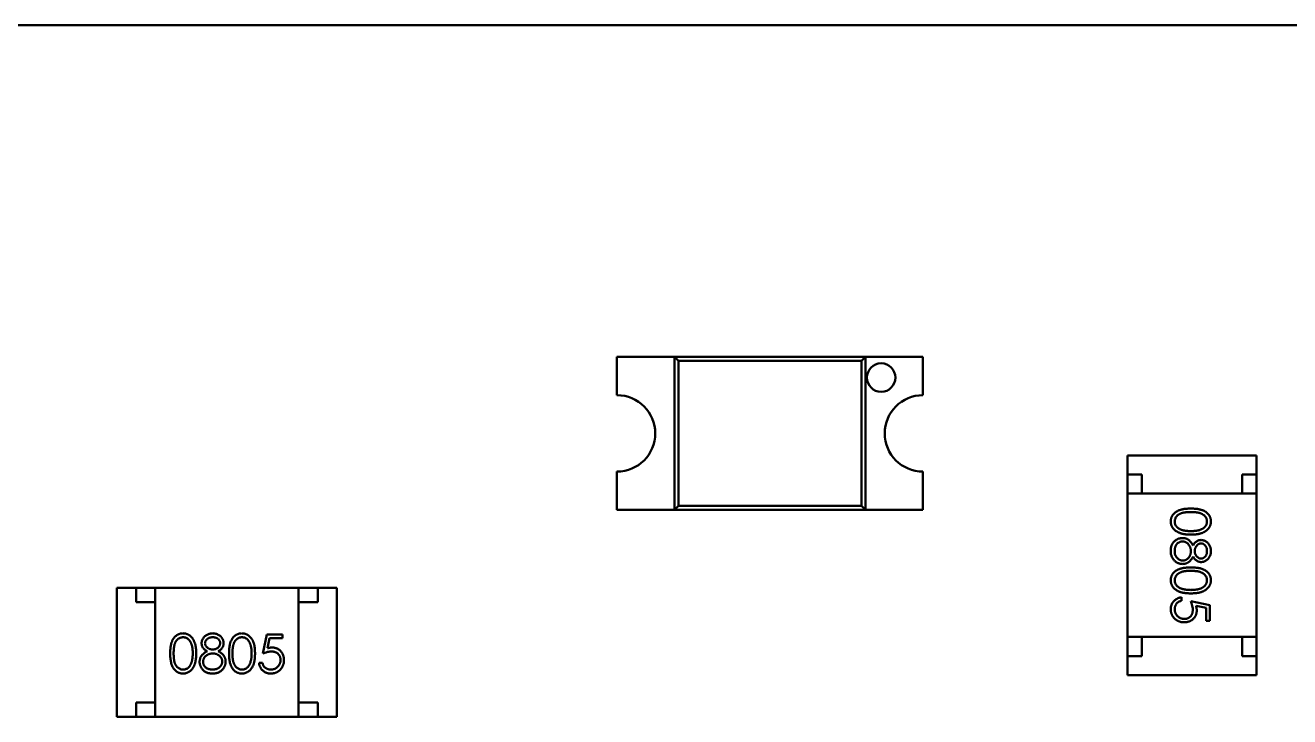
# Model space of a CAD drawing. Header units: millimetres. Extents: x -351 to 1050, y -103 to 376.
# Drawn here: x 64.58 to 77.8, y 238.64 to 245.88 of the extents above; entities that cross this region are included whole.
import ezdxf

# ---------------------------------------------------------------- set-up
doc = ezdxf.new("R2010")
doc.units = ezdxf.units.MM
doc.layers.add('Видимый контур (ГОСТ)', color=7, linetype='Continuous', lineweight=50)

msp = doc.modelspace()

# ---------------------------------------------------------------- linework, layer by layer
at = {"layer": 'Видимый контур (ГОСТ)'}
for p, q in [((58.294, 245.875), (161.454, 245.875)), ((70.764, 242.005), (70.764, 242.405)), ((70.764, 242.405), (71.364, 242.405)), ((71.364, 242.405), (73.364, 242.405)), ((71.364, 240.805), (71.364, 242.405)), ((71.364, 242.405), (71.406, 242.363)), ((71.406, 242.363), (73.322, 242.363)), ((71.406, 240.847), (71.406, 242.363)), ((73.322, 242.363), (73.364, 242.405)), ((73.322, 240.847), (73.322, 242.363)), ((73.964, 242.405), (73.364, 242.405)), ((73.364, 242.405), (73.364, 240.805)), ((73.964, 242.005), (73.964, 242.405)), ((76.104, 241.375), (77.454, 241.375)), ((76.104, 241.375), (76.104, 241.175)), ((77.454, 241.375), (77.454, 241.175)), ((70.764, 241.205), (70.764, 240.805)), ((73.964, 240.805), (73.964, 241.205)), ((76.104, 241.175), (76.104, 240.975)), ((76.254, 241.175), (76.104, 241.175)), ((76.254, 240.975), (76.254, 241.175)), ((77.304, 241.175), (77.304, 240.975)), ((77.454, 241.175), (77.304, 241.175)), ((77.454, 240.975), (77.454, 241.175)), ((77.454, 240.975), (76.104, 240.975)), ((76.104, 239.475), (76.104, 240.975)), ((76.254, 240.975), (77.304, 240.975)), ((77.454, 239.475), (77.454, 240.975)), ((71.406, 240.847), (71.364, 240.805)), ((73.322, 240.847), (71.406, 240.847)), ((73.364, 240.805), (73.322, 240.847)), ((70.764, 240.805), (71.364, 240.805)), ((73.364, 240.805), (71.364, 240.805)), ((73.364, 240.805), (73.964, 240.805)), ((65.534, 238.64), (65.534, 239.99)), ((65.534, 239.99), (65.734, 239.99)), ((65.934, 239.99), (65.734, 239.99)), ((65.734, 239.99), (65.734, 239.84)), ((67.434, 239.99), (65.934, 239.99)), ((65.934, 239.99), (65.934, 238.64)), ((67.634, 239.99), (67.434, 239.99)), ((67.434, 239.99), (67.434, 238.64)), ((67.834, 239.99), (67.634, 239.99)), ((67.634, 239.84), (67.634, 239.99)), ((67.834, 238.64), (67.834, 239.99)), ((65.734, 239.84), (65.934, 239.84)), ((65.934, 238.79), (65.934, 239.84)), ((67.434, 239.84), (67.634, 239.84)), ((67.434, 238.79), (67.434, 239.84)), ((76.669, 239.89), (76.669, 239.854)), ((76.766, 239.849), (76.966, 239.808)), ((76.925, 239.779), (76.82, 239.801)), ((76.925, 239.643), (76.925, 239.779)), ((76.966, 239.808), (76.966, 239.643)), ((76.966, 239.643), (76.925, 239.643)), ((67.061, 239.302), (67.102, 239.502)), ((67.102, 239.502), (67.266, 239.502)), ((67.266, 239.502), (67.266, 239.461)), ((67.13, 239.461), (67.108, 239.356)), ((67.266, 239.461), (67.13, 239.461)), ((76.104, 239.475), (76.104, 239.275)), ((77.454, 239.475), (76.104, 239.475)), ((76.254, 239.475), (77.304, 239.475)), ((76.254, 239.275), (76.254, 239.475)), ((77.304, 239.475), (77.304, 239.275)), ((77.454, 239.275), (77.454, 239.475)), ((76.104, 239.275), (76.254, 239.275)), ((76.104, 239.075), (76.104, 239.275)), ((77.304, 239.275), (77.454, 239.275)), ((77.454, 239.075), (77.454, 239.275)), ((67.02, 239.205), (67.055, 239.205)), ((76.104, 239.075), (77.454, 239.075)), ((65.734, 238.79), (65.734, 238.64)), ((65.934, 238.79), (65.734, 238.79)), ((67.634, 238.79), (67.434, 238.79)), ((67.634, 238.64), (67.634, 238.79)), ((65.534, 238.64), (65.734, 238.64)), ((65.734, 238.64), (65.934, 238.64)), ((67.434, 238.64), (65.934, 238.64)), ((67.434, 238.64), (67.634, 238.64)), ((67.834, 238.64), (67.634, 238.64))]:
    msp.add_line(p, q, dxfattribs=at)
msp.add_circle((73.527, 242.189), 0.149, dxfattribs=at)
for centre, start, end in [((70.764, 241.605), 270, 90), ((73.964, 241.605), 90, 270)]:
    msp.add_arc(centre, 0.4, start, end, dxfattribs=at)
for points, knots in [([(76.556, 240.684), (76.556, 240.687), (76.556, 240.693), (76.557, 240.703), (76.559, 240.712), (76.561, 240.72), (76.564, 240.729), (76.568, 240.737), (76.573, 240.745), (76.578, 240.753), (76.584, 240.76), (76.59, 240.767), (76.597, 240.774), (76.605, 240.78), (76.614, 240.786), (76.623, 240.791), (76.633, 240.796), (76.644, 240.801), (76.655, 240.805), (76.668, 240.808), (76.682, 240.811), (76.696, 240.814), (76.712, 240.816), (76.729, 240.817), (76.747, 240.818), (76.76, 240.818), (76.766, 240.818)], [0, 0, 0, 0, 0.033787, 0.066622, 0.099285, 0.131361, 0.163585, 0.196104, 0.228902, 0.262158, 0.295991, 0.330218, 0.36506, 0.400951, 0.43762, 0.475708, 0.515381, 0.556414, 0.599765, 0.646424, 0.696431, 0.749782, 0.806573, 0.867436, 0.931887, 1, 1, 1, 1]), ([(76.766, 240.782), (76.761, 240.782), (76.75, 240.782), (76.735, 240.781), (76.721, 240.78), (76.708, 240.779), (76.696, 240.777), (76.685, 240.775), (76.675, 240.773), (76.666, 240.77), (76.658, 240.766), (76.65, 240.763), (76.643, 240.759), (76.636, 240.755), (76.63, 240.75), (76.624, 240.745), (76.619, 240.739), (76.613, 240.732), (76.607, 240.722), (76.601, 240.709), (76.598, 240.696), (76.597, 240.687), (76.597, 240.683)], [0, 0, 0, 0, 0.072951, 0.141584, 0.205926, 0.265301, 0.320597, 0.371817, 0.41879, 0.461699, 0.502134, 0.540804, 0.578181, 0.614297, 0.649678, 0.684299, 0.718359, 0.752081, 0.817652, 0.879722, 0.939966, 1, 1, 1, 1]), ([(76.766, 240.818), (76.772, 240.818), (76.785, 240.818), (76.803, 240.817), (76.82, 240.816), (76.836, 240.814), (76.851, 240.811), (76.864, 240.808), (76.877, 240.805), (76.888, 240.801), (76.899, 240.797), (76.909, 240.792), (76.918, 240.786), (76.927, 240.781), (76.934, 240.774), (76.942, 240.768), (76.948, 240.761), (76.954, 240.753), (76.959, 240.745), (76.964, 240.737), (76.968, 240.729), (76.971, 240.72), (76.973, 240.712), (76.975, 240.703), (76.976, 240.693), (76.976, 240.687), (76.976, 240.684)], [0, 0, 0, 0, 0.068595, 0.133246, 0.194313, 0.251279, 0.304513, 0.354235, 0.400481, 0.443411, 0.484015, 0.523252, 0.561042, 0.5979, 0.633518, 0.668314, 0.702496, 0.736685, 0.770293, 0.803437, 0.835913, 0.86846, 0.900847, 0.933467, 0.966258, 1, 1, 1, 1]), ([(76.935, 240.683), (76.935, 240.687), (76.935, 240.696), (76.931, 240.709), (76.926, 240.722), (76.919, 240.732), (76.913, 240.739), (76.908, 240.745), (76.903, 240.75), (76.896, 240.754), (76.89, 240.759), (76.882, 240.763), (76.875, 240.766), (76.866, 240.77), (76.857, 240.773), (76.847, 240.775), (76.836, 240.777), (76.824, 240.779), (76.811, 240.78), (76.797, 240.781), (76.782, 240.782), (76.771, 240.782), (76.766, 240.782)], [0, 0, 0, 0, 0.060387, 0.120883, 0.182755, 0.247811, 0.281299, 0.315088, 0.349702, 0.384857, 0.420966, 0.458511, 0.497175, 0.537602, 0.580503, 0.627468, 0.678388, 0.733983, 0.793747, 0.857714, 0.926698, 1, 1, 1, 1]), ([(76.766, 240.546), (76.76, 240.546), (76.748, 240.546), (76.731, 240.547), (76.714, 240.548), (76.699, 240.55), (76.684, 240.553), (76.67, 240.556), (76.658, 240.56), (76.646, 240.564), (76.635, 240.569), (76.625, 240.574), (76.616, 240.579), (76.607, 240.585), (76.599, 240.592), (76.591, 240.599), (76.584, 240.606), (76.578, 240.614), (76.573, 240.622), (76.568, 240.63), (76.565, 240.638), (76.561, 240.647), (76.559, 240.656), (76.557, 240.665), (76.556, 240.675), (76.556, 240.681), (76.556, 240.684)], [0, 0, 0, 0, 0.065063, 0.126773, 0.185516, 0.240765, 0.29298, 0.34225, 0.388919, 0.432776, 0.474628, 0.514775, 0.553606, 0.591426, 0.628028, 0.663804, 0.698984, 0.733591, 0.767628, 0.801208, 0.834264, 0.866981, 0.89972, 0.932702, 0.966176, 1, 1, 1, 1]), ([(76.597, 240.683), (76.597, 240.678), (76.597, 240.67), (76.601, 240.657), (76.606, 240.644), (76.613, 240.634), (76.619, 240.627), (76.624, 240.621), (76.629, 240.616), (76.636, 240.612), (76.642, 240.608), (76.649, 240.604), (76.657, 240.6), (76.663, 240.598), (76.666, 240.597)], [0, 0, 0, 0, 0.112813, 0.225394, 0.339595, 0.459675, 0.521735, 0.583926, 0.648174, 0.713881, 0.781004, 0.851451, 0.924051, 1, 1, 1, 1]), ([(76.666, 240.597), (76.669, 240.596), (76.676, 240.593), (76.688, 240.59), (76.699, 240.588), (76.712, 240.585), (76.725, 240.584), (76.738, 240.583), (76.752, 240.582), (76.761, 240.582), (76.766, 240.582)], [0, 0, 0, 0, 0.110588, 0.224542, 0.342503, 0.464324, 0.590756, 0.722227, 0.858843, 1, 1, 1, 1]), ([(76.976, 240.684), (76.976, 240.681), (76.976, 240.675), (76.975, 240.665), (76.973, 240.656), (76.971, 240.647), (76.968, 240.638), (76.964, 240.63), (76.959, 240.622), (76.954, 240.614), (76.948, 240.606), (76.941, 240.599), (76.934, 240.592), (76.926, 240.586), (76.917, 240.58), (76.908, 240.574), (76.897, 240.569), (76.886, 240.564), (76.875, 240.56), (76.862, 240.556), (76.848, 240.553), (76.834, 240.55), (76.818, 240.548), (76.802, 240.547), (76.784, 240.546), (76.772, 240.546), (76.766, 240.546)], [0, 0, 0, 0, 0.033788, 0.067194, 0.099862, 0.132567, 0.165151, 0.197913, 0.231319, 0.265083, 0.299255, 0.334399, 0.369943, 0.406284, 0.444064, 0.482998, 0.523354, 0.565537, 0.609613, 0.656391, 0.705885, 0.758325, 0.813832, 0.872795, 0.934722, 1, 1, 1, 1]), ([(76.766, 240.582), (76.771, 240.582), (76.78, 240.582), (76.794, 240.583), (76.807, 240.584), (76.82, 240.585), (76.831, 240.587), (76.843, 240.589), (76.853, 240.592), (76.863, 240.595), (76.872, 240.599), (76.88, 240.603), (76.888, 240.607), (76.895, 240.611), (76.902, 240.616), (76.908, 240.621), (76.913, 240.627), (76.919, 240.634), (76.926, 240.644), (76.931, 240.657), (76.935, 240.67), (76.935, 240.678), (76.935, 240.683)], [0, 0, 0, 0, 0.065681, 0.128486, 0.188175, 0.245106, 0.299448, 0.350823, 0.399942, 0.446672, 0.491255, 0.533376, 0.573853, 0.612526, 0.649597, 0.685532, 0.720106, 0.753838, 0.818925, 0.880493, 0.940311, 1, 1, 1, 1]), ([(76.556, 240.375), (76.556, 240.38), (76.556, 240.391), (76.558, 240.406), (76.561, 240.42), (76.565, 240.433), (76.571, 240.445), (76.577, 240.457), (76.585, 240.467), (76.594, 240.476), (76.604, 240.484), (76.614, 240.491), (76.624, 240.497), (76.635, 240.502), (76.646, 240.505), (76.657, 240.508), (76.668, 240.51), (76.676, 240.51), (76.679, 240.51)], [0, 0, 0, 0, 0.078556, 0.152863, 0.22356, 0.290375, 0.355403, 0.418291, 0.480389, 0.543073, 0.604924, 0.664398, 0.721943, 0.778375, 0.83383, 0.888861, 0.944089, 1, 1, 1, 1]), ([(76.678, 240.474), (76.675, 240.474), (76.667, 240.474), (76.657, 240.471), (76.647, 240.467), (76.637, 240.462), (76.628, 240.455), (76.62, 240.447), (76.613, 240.437), (76.607, 240.427), (76.602, 240.415), (76.599, 240.402), (76.597, 240.388), (76.597, 240.379), (76.597, 240.374)], [0, 0, 0, 0, 0.074898, 0.148596, 0.224471, 0.302323, 0.381919, 0.461149, 0.542417, 0.626716, 0.714597, 0.804903, 0.900127, 1, 1, 1, 1]), ([(76.766, 240.372), (76.766, 240.376), (76.766, 240.383), (76.765, 240.393), (76.763, 240.403), (76.76, 240.412), (76.756, 240.421), (76.751, 240.429), (76.746, 240.437), (76.74, 240.445), (76.733, 240.452), (76.726, 240.458), (76.719, 240.463), (76.711, 240.467), (76.703, 240.47), (76.695, 240.472), (76.687, 240.474), (76.681, 240.474), (76.678, 240.474)], [0, 0, 0, 0, 0.071269, 0.139812, 0.206497, 0.271535, 0.336082, 0.400528, 0.464984, 0.53005, 0.594423, 0.655583, 0.714849, 0.772115, 0.828999, 0.885122, 0.942079, 1, 1, 1, 1]), ([(76.679, 240.51), (76.682, 240.51), (76.688, 240.51), (76.696, 240.509), (76.704, 240.508), (76.712, 240.506), (76.719, 240.503), (76.727, 240.5), (76.734, 240.496), (76.741, 240.492), (76.747, 240.486), (76.754, 240.481), (76.76, 240.474), (76.766, 240.467), (76.772, 240.459), (76.778, 240.45), (76.784, 240.441), (76.787, 240.435), (76.789, 240.431)], [0, 0, 0, 0, 0.058854, 0.116315, 0.172675, 0.22878, 0.28458, 0.340257, 0.39663, 0.453507, 0.512318, 0.572648, 0.636022, 0.702363, 0.771483, 0.844184, 0.92007, 1, 1, 1, 1]), ([(76.789, 240.431), (76.791, 240.436), (76.796, 240.445), (76.805, 240.457), (76.815, 240.467), (76.826, 240.475), (76.837, 240.482), (76.849, 240.486), (76.861, 240.489), (76.87, 240.489), (76.874, 240.49)], [0, 0, 0, 0, 0.14586, 0.282426, 0.41085, 0.535029, 0.654701, 0.770133, 0.884556, 1, 1, 1, 1]), ([(76.873, 240.454), (76.871, 240.454), (76.867, 240.453), (76.861, 240.452), (76.855, 240.45), (76.849, 240.448), (76.843, 240.444), (76.838, 240.44), (76.833, 240.435), (76.827, 240.43), (76.823, 240.423), (76.819, 240.417), (76.815, 240.41), (76.812, 240.403), (76.81, 240.396), (76.808, 240.388), (76.807, 240.381), (76.807, 240.376), (76.807, 240.373)], [0, 0, 0, 0, 0.054564, 0.107826, 0.161924, 0.21751, 0.274498, 0.334815, 0.397555, 0.464755, 0.532901, 0.600097, 0.665354, 0.731084, 0.796883, 0.863292, 0.930831, 1, 1, 1, 1]), ([(76.935, 240.374), (76.935, 240.377), (76.935, 240.383), (76.934, 240.391), (76.933, 240.398), (76.931, 240.406), (76.928, 240.413), (76.925, 240.419), (76.921, 240.425), (76.917, 240.431), (76.912, 240.436), (76.907, 240.441), (76.902, 240.445), (76.897, 240.448), (76.891, 240.451), (76.885, 240.452), (76.879, 240.454), (76.875, 240.454), (76.873, 240.454)], [0, 0, 0, 0, 0.075243, 0.147209, 0.216447, 0.284025, 0.350655, 0.415031, 0.47963, 0.544652, 0.608044, 0.667828, 0.725114, 0.780992, 0.835527, 0.889438, 0.944072, 1, 1, 1, 1]), ([(76.874, 240.49), (76.878, 240.489), (76.887, 240.489), (76.899, 240.486), (76.912, 240.481), (76.924, 240.474), (76.936, 240.466), (76.946, 240.456), (76.955, 240.444), (76.963, 240.431), (76.969, 240.418), (76.973, 240.403), (76.976, 240.388), (76.976, 240.378), (76.976, 240.372)], [0, 0, 0, 0, 0.074058, 0.14887, 0.226668, 0.307735, 0.391157, 0.473929, 0.557928, 0.644989, 0.733364, 0.821092, 0.909287, 1, 1, 1, 1]), ([(76.6, 240.269), (76.596, 240.272), (76.589, 240.278), (76.58, 240.289), (76.573, 240.301), (76.567, 240.314), (76.562, 240.328), (76.558, 240.342), (76.556, 240.358), (76.556, 240.369), (76.556, 240.375)], [0, 0, 0, 0, 0.119283, 0.237093, 0.354796, 0.474576, 0.59746, 0.724926, 0.858883, 1, 1, 1, 1]), ([(76.597, 240.374), (76.597, 240.371), (76.597, 240.363), (76.598, 240.353), (76.6, 240.343), (76.603, 240.333), (76.607, 240.324), (76.611, 240.316), (76.616, 240.308), (76.622, 240.301), (76.629, 240.295), (76.636, 240.289), (76.643, 240.285), (76.65, 240.281), (76.658, 240.278), (76.665, 240.276), (76.674, 240.274), (76.679, 240.274), (76.682, 240.274)], [0, 0, 0, 0, 0.076559, 0.149161, 0.218827, 0.285567, 0.350313, 0.414125, 0.477179, 0.540368, 0.602202, 0.662034, 0.719934, 0.775907, 0.831115, 0.886667, 0.942552, 1, 1, 1, 1]), ([(76.682, 240.274), (76.685, 240.274), (76.69, 240.274), (76.698, 240.276), (76.706, 240.278), (76.713, 240.281), (76.72, 240.285), (76.727, 240.29), (76.734, 240.296), (76.741, 240.303), (76.747, 240.31), (76.752, 240.318), (76.756, 240.326), (76.76, 240.334), (76.763, 240.343), (76.765, 240.353), (76.766, 240.362), (76.766, 240.369), (76.766, 240.372)], [0, 0, 0, 0, 0.057339, 0.113063, 0.169181, 0.225775, 0.283826, 0.343454, 0.405907, 0.471392, 0.538003, 0.603064, 0.667602, 0.732225, 0.797005, 0.863048, 0.930357, 1, 1, 1, 1]), ([(76.789, 240.316), (76.787, 240.312), (76.784, 240.306), (76.779, 240.297), (76.773, 240.289), (76.767, 240.281), (76.761, 240.274), (76.755, 240.267), (76.749, 240.262), (76.742, 240.257), (76.736, 240.252), (76.729, 240.249), (76.722, 240.245), (76.714, 240.243), (76.707, 240.241), (76.699, 240.239), (76.691, 240.239), (76.685, 240.238), (76.683, 240.238)], [0, 0, 0, 0, 0.079525, 0.1551, 0.22722, 0.295911, 0.362056, 0.42552, 0.485813, 0.544495, 0.60146, 0.657841, 0.713974, 0.769468, 0.82613, 0.882885, 0.940701, 1, 1, 1, 1]), ([(76.873, 240.259), (76.868, 240.259), (76.86, 240.259), (76.847, 240.262), (76.836, 240.267), (76.825, 240.273), (76.815, 240.281), (76.805, 240.291), (76.796, 240.302), (76.792, 240.311), (76.789, 240.316)], [0, 0, 0, 0, 0.121904, 0.239413, 0.35541, 0.472091, 0.592859, 0.718703, 0.854892, 1, 1, 1, 1]), ([(76.807, 240.373), (76.807, 240.369), (76.807, 240.363), (76.809, 240.353), (76.812, 240.343), (76.816, 240.334), (76.821, 240.325), (76.827, 240.317), (76.834, 240.311), (76.842, 240.305), (76.85, 240.3), (76.858, 240.297), (76.866, 240.295), (76.871, 240.295), (76.874, 240.295)], [0, 0, 0, 0, 0.08969, 0.178494, 0.266838, 0.356558, 0.445334, 0.530806, 0.614076, 0.697707, 0.779142, 0.855354, 0.928557, 1, 1, 1, 1]), ([(76.976, 240.372), (76.976, 240.367), (76.976, 240.357), (76.973, 240.342), (76.969, 240.328), (76.962, 240.315), (76.955, 240.302), (76.946, 240.291), (76.935, 240.282), (76.924, 240.274), (76.912, 240.267), (76.899, 240.262), (76.886, 240.259), (76.877, 240.259), (76.873, 240.259)], [0, 0, 0, 0, 0.08941, 0.176306, 0.262626, 0.349446, 0.435498, 0.518928, 0.601355, 0.684256, 0.765807, 0.844877, 0.92228, 1, 1, 1, 1]), ([(76.874, 240.295), (76.876, 240.295), (76.88, 240.295), (76.885, 240.296), (76.891, 240.298), (76.896, 240.3), (76.901, 240.303), (76.906, 240.306), (76.911, 240.31), (76.916, 240.315), (76.921, 240.32), (76.925, 240.326), (76.928, 240.333), (76.931, 240.34), (76.933, 240.348), (76.934, 240.356), (76.935, 240.365), (76.935, 240.371), (76.935, 240.374)], [0, 0, 0, 0, 0.050902, 0.101034, 0.151084, 0.203062, 0.256248, 0.310847, 0.368769, 0.430015, 0.49252, 0.556049, 0.621996, 0.690192, 0.761385, 0.836356, 0.915487, 1, 1, 1, 1]), ([(76.556, 240.069), (76.556, 240.072), (76.556, 240.078), (76.557, 240.087), (76.559, 240.096), (76.561, 240.105), (76.564, 240.113), (76.568, 240.122), (76.573, 240.13), (76.578, 240.138), (76.584, 240.145), (76.59, 240.152), (76.597, 240.159), (76.605, 240.165), (76.614, 240.171), (76.623, 240.176), (76.633, 240.181), (76.644, 240.185), (76.655, 240.189), (76.668, 240.193), (76.682, 240.196), (76.696, 240.198), (76.712, 240.2), (76.729, 240.201), (76.747, 240.202), (76.76, 240.202), (76.766, 240.202)], [0, 0, 0, 0, 0.033787, 0.066622, 0.099285, 0.131361, 0.163585, 0.196104, 0.228902, 0.262158, 0.295991, 0.330218, 0.36506, 0.400951, 0.43762, 0.475708, 0.515381, 0.556414, 0.599765, 0.646424, 0.696431, 0.749782, 0.806573, 0.867436, 0.931887, 1, 1, 1, 1]), ([(76.766, 240.166), (76.761, 240.166), (76.75, 240.166), (76.735, 240.166), (76.721, 240.165), (76.708, 240.164), (76.696, 240.162), (76.685, 240.16), (76.675, 240.157), (76.666, 240.154), (76.658, 240.151), (76.65, 240.147), (76.643, 240.144), (76.636, 240.139), (76.63, 240.134), (76.624, 240.129), (76.619, 240.124), (76.613, 240.116), (76.607, 240.106), (76.601, 240.094), (76.598, 240.081), (76.597, 240.072), (76.597, 240.067)], [0, 0, 0, 0, 0.072951, 0.141584, 0.205926, 0.265301, 0.320597, 0.371817, 0.41879, 0.461699, 0.502134, 0.540804, 0.578181, 0.614297, 0.649678, 0.684299, 0.718359, 0.752081, 0.817652, 0.879722, 0.939966, 1, 1, 1, 1]), ([(76.683, 240.238), (76.679, 240.238), (76.671, 240.239), (76.66, 240.24), (76.649, 240.242), (76.638, 240.246), (76.628, 240.25), (76.618, 240.255), (76.609, 240.261), (76.603, 240.266), (76.6, 240.269)], [0, 0, 0, 0, 0.128158, 0.253673, 0.377325, 0.499385, 0.622918, 0.745839, 0.871395, 1, 1, 1, 1]), ([(76.766, 240.202), (76.772, 240.202), (76.785, 240.202), (76.803, 240.201), (76.82, 240.2), (76.836, 240.198), (76.851, 240.196), (76.864, 240.193), (76.877, 240.19), (76.888, 240.186), (76.899, 240.181), (76.909, 240.176), (76.918, 240.171), (76.927, 240.165), (76.934, 240.159), (76.942, 240.152), (76.948, 240.145), (76.954, 240.138), (76.959, 240.13), (76.964, 240.122), (76.968, 240.114), (76.971, 240.105), (76.973, 240.096), (76.975, 240.087), (76.976, 240.078), (76.976, 240.072), (76.976, 240.069)], [0, 0, 0, 0, 0.068595, 0.133246, 0.194313, 0.251279, 0.304513, 0.354235, 0.400481, 0.443411, 0.484015, 0.523252, 0.561042, 0.5979, 0.633518, 0.668314, 0.702496, 0.736685, 0.770293, 0.803437, 0.835913, 0.86846, 0.900847, 0.933467, 0.966258, 1, 1, 1, 1]), ([(76.935, 240.067), (76.935, 240.072), (76.935, 240.081), (76.931, 240.094), (76.926, 240.106), (76.919, 240.116), (76.913, 240.124), (76.908, 240.129), (76.903, 240.134), (76.896, 240.139), (76.89, 240.143), (76.882, 240.147), (76.875, 240.151), (76.866, 240.154), (76.857, 240.157), (76.847, 240.16), (76.836, 240.162), (76.824, 240.163), (76.811, 240.165), (76.797, 240.166), (76.782, 240.166), (76.771, 240.166), (76.766, 240.166)], [0, 0, 0, 0, 0.060387, 0.120883, 0.182755, 0.247811, 0.281299, 0.315088, 0.349702, 0.384857, 0.420966, 0.458511, 0.497175, 0.537602, 0.580503, 0.627468, 0.678388, 0.733983, 0.793747, 0.857714, 0.926698, 1, 1, 1, 1]), ([(76.766, 239.931), (76.76, 239.931), (76.748, 239.931), (76.731, 239.932), (76.714, 239.933), (76.699, 239.935), (76.684, 239.937), (76.67, 239.941), (76.658, 239.944), (76.646, 239.948), (76.635, 239.953), (76.625, 239.958), (76.616, 239.964), (76.607, 239.97), (76.599, 239.976), (76.591, 239.983), (76.584, 239.99), (76.578, 239.998), (76.573, 240.006), (76.568, 240.014), (76.565, 240.023), (76.561, 240.032), (76.559, 240.041), (76.557, 240.05), (76.556, 240.059), (76.556, 240.065), (76.556, 240.069)], [0, 0, 0, 0, 0.065063, 0.126773, 0.185516, 0.240765, 0.29298, 0.34225, 0.388919, 0.432776, 0.474628, 0.514775, 0.553606, 0.591426, 0.628028, 0.663804, 0.698984, 0.733591, 0.767628, 0.801208, 0.834264, 0.866981, 0.89972, 0.932702, 0.966176, 1, 1, 1, 1]), ([(76.597, 240.067), (76.597, 240.063), (76.597, 240.054), (76.601, 240.041), (76.606, 240.029), (76.613, 240.019), (76.619, 240.011), (76.624, 240.006), (76.629, 240.001), (76.636, 239.996), (76.642, 239.992), (76.649, 239.988), (76.657, 239.985), (76.663, 239.983), (76.666, 239.982)], [0, 0, 0, 0, 0.112813, 0.225394, 0.339595, 0.459675, 0.521735, 0.583926, 0.648174, 0.713881, 0.781004, 0.851451, 0.924051, 1, 1, 1, 1]), ([(76.976, 240.069), (76.976, 240.065), (76.976, 240.059), (76.975, 240.05), (76.973, 240.041), (76.971, 240.032), (76.968, 240.023), (76.964, 240.015), (76.959, 240.006), (76.954, 239.998), (76.948, 239.991), (76.941, 239.984), (76.934, 239.977), (76.926, 239.97), (76.917, 239.964), (76.908, 239.959), (76.897, 239.954), (76.886, 239.949), (76.875, 239.944), (76.862, 239.941), (76.848, 239.938), (76.834, 239.935), (76.818, 239.933), (76.802, 239.932), (76.784, 239.931), (76.772, 239.931), (76.766, 239.931)], [0, 0, 0, 0, 0.033788, 0.067194, 0.099862, 0.132567, 0.165151, 0.197913, 0.231319, 0.265083, 0.299255, 0.334399, 0.369943, 0.406284, 0.444064, 0.482998, 0.523354, 0.565537, 0.609613, 0.656391, 0.705885, 0.758325, 0.813832, 0.872795, 0.934722, 1, 1, 1, 1]), ([(76.766, 239.966), (76.771, 239.967), (76.78, 239.967), (76.794, 239.967), (76.807, 239.968), (76.82, 239.97), (76.831, 239.972), (76.843, 239.974), (76.853, 239.977), (76.863, 239.98), (76.872, 239.983), (76.88, 239.987), (76.888, 239.991), (76.895, 239.996), (76.902, 240.001), (76.908, 240.006), (76.913, 240.011), (76.919, 240.019), (76.926, 240.029), (76.931, 240.041), (76.935, 240.054), (76.935, 240.063), (76.935, 240.067)], [0, 0, 0, 0, 0.065681, 0.128486, 0.188175, 0.245106, 0.299448, 0.350823, 0.399942, 0.446672, 0.491255, 0.533376, 0.573853, 0.612526, 0.649597, 0.685532, 0.720106, 0.753838, 0.818925, 0.880493, 0.940311, 1, 1, 1, 1]), ([(76.666, 239.982), (76.669, 239.98), (76.676, 239.978), (76.688, 239.975), (76.699, 239.972), (76.712, 239.97), (76.725, 239.969), (76.738, 239.967), (76.752, 239.967), (76.761, 239.967), (76.766, 239.966)], [0, 0, 0, 0, 0.110588, 0.224542, 0.342503, 0.464324, 0.590756, 0.722227, 0.858843, 1, 1, 1, 1]), ([(76.556, 239.768), (76.556, 239.772), (76.556, 239.779), (76.558, 239.791), (76.56, 239.802), (76.564, 239.812), (76.568, 239.823), (76.573, 239.832), (76.58, 239.841), (76.587, 239.85), (76.595, 239.858), (76.604, 239.865), (76.613, 239.871), (76.623, 239.876), (76.634, 239.881), (76.645, 239.885), (76.657, 239.888), (76.665, 239.889), (76.669, 239.89)], [0, 0, 0, 0, 0.065421, 0.128708, 0.190236, 0.250724, 0.310637, 0.370766, 0.431615, 0.493523, 0.555883, 0.617342, 0.678668, 0.740711, 0.802985, 0.866803, 0.932347, 1, 1, 1, 1]), ([(76.697, 239.628), (76.694, 239.628), (76.687, 239.628), (76.677, 239.629), (76.668, 239.63), (76.659, 239.632), (76.65, 239.635), (76.641, 239.638), (76.633, 239.642), (76.624, 239.646), (76.616, 239.651), (76.609, 239.656), (76.602, 239.662), (76.595, 239.668), (76.589, 239.674), (76.583, 239.681), (76.578, 239.688), (76.573, 239.696), (76.569, 239.704), (76.566, 239.712), (76.563, 239.72), (76.56, 239.729), (76.558, 239.738), (76.557, 239.748), (76.556, 239.758), (76.556, 239.764), (76.556, 239.768)], [0, 0, 0, 0, 0.044014, 0.087434, 0.130118, 0.172554, 0.214555, 0.256298, 0.298438, 0.340849, 0.382715, 0.423924, 0.464246, 0.504074, 0.543862, 0.583567, 0.623094, 0.663229, 0.703551, 0.743938, 0.784541, 0.82575, 0.867757, 0.910745, 0.954914, 1, 1, 1, 1]), ([(76.669, 239.854), (76.665, 239.853), (76.658, 239.851), (76.647, 239.847), (76.638, 239.843), (76.63, 239.837), (76.623, 239.831), (76.616, 239.824), (76.611, 239.815), (76.606, 239.806), (76.602, 239.796), (76.599, 239.786), (76.597, 239.776), (76.597, 239.769), (76.597, 239.765)], [0, 0, 0, 0, 0.094687, 0.181994, 0.264377, 0.34218, 0.418618, 0.496509, 0.577369, 0.661511, 0.746733, 0.831258, 0.915206, 1, 1, 1, 1]), ([(76.597, 239.765), (76.597, 239.762), (76.597, 239.755), (76.599, 239.745), (76.601, 239.736), (76.604, 239.727), (76.608, 239.718), (76.613, 239.709), (76.619, 239.701), (76.626, 239.694), (76.633, 239.687), (76.641, 239.681), (76.65, 239.676), (76.658, 239.671), (76.668, 239.668), (76.678, 239.666), (76.688, 239.664), (76.695, 239.664), (76.698, 239.664)], [0, 0, 0, 0, 0.064207, 0.126425, 0.18768, 0.248216, 0.308305, 0.369661, 0.431699, 0.495947, 0.559758, 0.622295, 0.683911, 0.745092, 0.80674, 0.869087, 0.93329, 1, 1, 1, 1]), ([(76.787, 239.76), (76.787, 239.767), (76.786, 239.78), (76.777, 239.821), (76.77, 239.84), (76.766, 239.849)], [0, 0, 0, 0, 0.001976248, 0.001976248, 0.003940074, 0.003940074, 0.003940074, 0.003940074]), ([(76.82, 239.801), (76.821, 239.797), (76.823, 239.789), (76.826, 239.776), (76.827, 239.765), (76.828, 239.758), (76.828, 239.754)], [0, 0, 0, 0, 0.275068, 0.532901, 0.773973, 1, 1, 1, 1]), ([(76.828, 239.754), (76.828, 239.749), (76.827, 239.741), (76.826, 239.728), (76.823, 239.716), (76.819, 239.704), (76.814, 239.693), (76.807, 239.682), (76.8, 239.673), (76.791, 239.663), (76.782, 239.655), (76.771, 239.648), (76.761, 239.642), (76.749, 239.637), (76.737, 239.633), (76.724, 239.63), (76.711, 239.628), (76.701, 239.628), (76.697, 239.628)], [0, 0, 0, 0, 0.065808, 0.129394, 0.190894, 0.251281, 0.310815, 0.370371, 0.430768, 0.492881, 0.555104, 0.616067, 0.677256, 0.73826, 0.800762, 0.864778, 0.931045, 1, 1, 1, 1]), ([(76.698, 239.664), (76.702, 239.664), (76.708, 239.664), (76.717, 239.665), (76.726, 239.667), (76.734, 239.67), (76.742, 239.674), (76.749, 239.679), (76.756, 239.684), (76.762, 239.69), (76.768, 239.697), (76.773, 239.704), (76.777, 239.712), (76.781, 239.721), (76.783, 239.73), (76.785, 239.74), (76.786, 239.75), (76.787, 239.757), (76.787, 239.76)], [0, 0, 0, 0, 0.065351, 0.127916, 0.18836, 0.247216, 0.30563, 0.36377, 0.422661, 0.482687, 0.5433, 0.604118, 0.664965, 0.727413, 0.791468, 0.858055, 0.927037, 1, 1, 1, 1]), ([(66.091, 239.302), (66.091, 239.309), (66.091, 239.321), (66.092, 239.339), (66.094, 239.356), (66.095, 239.372), (66.098, 239.387), (66.101, 239.401), (66.104, 239.413), (66.108, 239.425), (66.113, 239.435), (66.117, 239.445), (66.123, 239.454), (66.128, 239.463), (66.135, 239.471), (66.141, 239.478), (66.148, 239.484), (66.156, 239.49), (66.164, 239.496), (66.172, 239.5), (66.18, 239.504), (66.189, 239.507), (66.197, 239.51), (66.206, 239.511), (66.216, 239.512), (66.222, 239.513), (66.225, 239.513)], [0, 0, 0, 0, 0.068595, 0.133246, 0.194313, 0.251279, 0.304513, 0.354235, 0.400481, 0.443411, 0.484015, 0.523252, 0.561042, 0.5979, 0.633518, 0.668314, 0.702496, 0.736685, 0.770293, 0.803437, 0.835913, 0.86846, 0.900847, 0.933467, 0.966258, 1, 1, 1, 1]), ([(66.225, 239.513), (66.228, 239.513), (66.235, 239.512), (66.244, 239.511), (66.253, 239.51), (66.262, 239.507), (66.271, 239.504), (66.279, 239.5), (66.287, 239.496), (66.295, 239.49), (66.303, 239.484), (66.31, 239.478), (66.317, 239.47), (66.324, 239.462), (66.329, 239.453), (66.335, 239.444), (66.34, 239.434), (66.345, 239.423), (66.349, 239.411), (66.353, 239.398), (66.356, 239.385), (66.359, 239.37), (66.361, 239.354), (66.362, 239.338), (66.363, 239.32), (66.363, 239.308), (66.363, 239.302)], [0, 0, 0, 0, 0.033788, 0.067194, 0.099862, 0.132567, 0.165151, 0.197913, 0.231319, 0.265083, 0.299255, 0.334399, 0.369943, 0.406284, 0.444064, 0.482998, 0.523354, 0.565537, 0.609613, 0.656391, 0.705885, 0.758325, 0.813832, 0.872795, 0.934722, 1, 1, 1, 1]), ([(66.42, 239.41), (66.42, 239.414), (66.42, 239.423), (66.423, 239.436), (66.428, 239.448), (66.435, 239.46), (66.443, 239.472), (66.453, 239.482), (66.465, 239.491), (66.478, 239.499), (66.492, 239.505), (66.506, 239.509), (66.521, 239.512), (66.532, 239.512), (66.537, 239.513)], [0, 0, 0, 0, 0.074058, 0.14887, 0.226668, 0.307735, 0.391157, 0.473929, 0.557928, 0.644989, 0.733364, 0.821092, 0.909287, 1, 1, 1, 1]), ([(66.537, 239.513), (66.542, 239.512), (66.552, 239.512), (66.567, 239.509), (66.581, 239.505), (66.594, 239.499), (66.607, 239.491), (66.618, 239.482), (66.627, 239.472), (66.636, 239.46), (66.642, 239.448), (66.647, 239.435), (66.65, 239.422), (66.65, 239.413), (66.65, 239.409)], [0, 0, 0, 0, 0.08941, 0.176306, 0.262626, 0.349446, 0.435498, 0.518928, 0.601355, 0.684256, 0.765807, 0.844877, 0.92228, 1, 1, 1, 1]), ([(66.707, 239.302), (66.707, 239.309), (66.707, 239.321), (66.708, 239.339), (66.709, 239.356), (66.711, 239.372), (66.713, 239.387), (66.716, 239.401), (66.719, 239.413), (66.723, 239.425), (66.728, 239.435), (66.733, 239.445), (66.738, 239.454), (66.744, 239.463), (66.75, 239.471), (66.757, 239.478), (66.764, 239.484), (66.771, 239.49), (66.779, 239.496), (66.787, 239.5), (66.796, 239.504), (66.804, 239.507), (66.813, 239.51), (66.822, 239.511), (66.831, 239.512), (66.837, 239.513), (66.84, 239.513)], [0, 0, 0, 0, 0.068595, 0.133246, 0.194313, 0.251279, 0.304513, 0.354235, 0.400481, 0.443411, 0.484015, 0.523252, 0.561042, 0.5979, 0.633518, 0.668314, 0.702496, 0.736685, 0.770293, 0.803437, 0.835913, 0.86846, 0.900847, 0.933467, 0.966258, 1, 1, 1, 1]), ([(66.84, 239.513), (66.844, 239.513), (66.85, 239.512), (66.859, 239.511), (66.868, 239.51), (66.877, 239.507), (66.886, 239.504), (66.894, 239.5), (66.903, 239.496), (66.911, 239.49), (66.918, 239.484), (66.926, 239.478), (66.932, 239.47), (66.939, 239.462), (66.945, 239.453), (66.951, 239.444), (66.956, 239.434), (66.96, 239.423), (66.965, 239.411), (66.968, 239.398), (66.972, 239.385), (66.974, 239.37), (66.976, 239.354), (66.978, 239.338), (66.978, 239.32), (66.978, 239.308), (66.979, 239.302)], [0, 0, 0, 0, 0.033788, 0.067194, 0.099862, 0.132567, 0.165151, 0.197913, 0.231319, 0.265083, 0.299255, 0.334399, 0.369943, 0.406284, 0.444064, 0.482998, 0.523354, 0.565537, 0.609613, 0.656391, 0.705885, 0.758325, 0.813832, 0.872795, 0.934722, 1, 1, 1, 1]), ([(66.226, 239.472), (66.222, 239.471), (66.213, 239.471), (66.2, 239.468), (66.187, 239.462), (66.177, 239.456), (66.17, 239.45), (66.164, 239.444), (66.159, 239.439), (66.155, 239.433), (66.15, 239.426), (66.146, 239.419), (66.143, 239.411), (66.139, 239.403), (66.136, 239.394), (66.134, 239.383), (66.132, 239.372), (66.13, 239.36), (66.129, 239.347), (66.128, 239.333), (66.127, 239.318), (66.127, 239.308), (66.127, 239.302)], [0, 0, 0, 0, 0.060387, 0.120883, 0.182755, 0.247811, 0.281299, 0.315088, 0.349702, 0.384857, 0.420966, 0.458511, 0.497175, 0.537602, 0.580503, 0.627468, 0.678388, 0.733983, 0.793747, 0.857714, 0.926698, 1, 1, 1, 1]), ([(66.327, 239.302), (66.327, 239.307), (66.327, 239.317), (66.327, 239.33), (66.325, 239.343), (66.324, 239.356), (66.322, 239.368), (66.32, 239.379), (66.317, 239.389), (66.314, 239.399), (66.31, 239.408), (66.307, 239.417), (66.302, 239.424), (66.298, 239.432), (66.293, 239.438), (66.288, 239.444), (66.282, 239.449), (66.275, 239.456), (66.265, 239.462), (66.252, 239.468), (66.239, 239.471), (66.231, 239.471), (66.226, 239.472)], [0, 0, 0, 0, 0.065681, 0.128486, 0.188175, 0.245106, 0.299448, 0.350823, 0.399942, 0.446672, 0.491255, 0.533376, 0.573853, 0.612526, 0.649597, 0.685532, 0.720106, 0.753838, 0.818925, 0.880493, 0.940311, 1, 1, 1, 1]), ([(66.478, 239.325), (66.473, 239.328), (66.464, 239.333), (66.452, 239.342), (66.442, 239.351), (66.434, 239.362), (66.427, 239.373), (66.423, 239.385), (66.42, 239.397), (66.42, 239.406), (66.42, 239.41)], [0, 0, 0, 0, 0.14586, 0.282426, 0.41085, 0.535029, 0.654701, 0.770133, 0.884556, 1, 1, 1, 1]), ([(66.535, 239.472), (66.532, 239.471), (66.526, 239.471), (66.518, 239.471), (66.511, 239.469), (66.503, 239.467), (66.497, 239.464), (66.49, 239.461), (66.484, 239.458), (66.478, 239.453), (66.473, 239.449), (66.468, 239.444), (66.464, 239.438), (66.461, 239.433), (66.459, 239.427), (66.457, 239.422), (66.456, 239.416), (66.455, 239.411), (66.455, 239.409)], [0, 0, 0, 0, 0.075243, 0.147209, 0.216447, 0.284025, 0.350655, 0.415031, 0.47963, 0.544652, 0.608044, 0.667828, 0.725114, 0.780992, 0.835527, 0.889438, 0.944072, 1, 1, 1, 1]), ([(66.455, 239.409), (66.456, 239.407), (66.456, 239.403), (66.457, 239.397), (66.459, 239.391), (66.461, 239.385), (66.465, 239.38), (66.469, 239.374), (66.474, 239.369), (66.48, 239.364), (66.486, 239.359), (66.492, 239.355), (66.499, 239.351), (66.506, 239.348), (66.513, 239.346), (66.521, 239.345), (66.528, 239.344), (66.534, 239.343), (66.536, 239.343)], [0, 0, 0, 0, 0.054564, 0.107826, 0.161924, 0.21751, 0.274498, 0.334815, 0.397555, 0.464755, 0.532901, 0.600097, 0.665354, 0.731084, 0.796883, 0.863292, 0.930831, 1, 1, 1, 1]), ([(66.614, 239.41), (66.614, 239.412), (66.614, 239.416), (66.613, 239.421), (66.612, 239.427), (66.609, 239.432), (66.606, 239.437), (66.603, 239.443), (66.599, 239.448), (66.594, 239.452), (66.589, 239.457), (66.583, 239.461), (66.576, 239.464), (66.569, 239.467), (66.561, 239.469), (66.553, 239.471), (66.544, 239.471), (66.538, 239.471), (66.535, 239.472)], [0, 0, 0, 0, 0.050902, 0.101034, 0.151084, 0.203062, 0.256248, 0.310847, 0.368769, 0.430015, 0.49252, 0.556049, 0.621996, 0.690192, 0.761385, 0.836356, 0.915487, 1, 1, 1, 1]), ([(66.536, 239.343), (66.54, 239.343), (66.546, 239.344), (66.556, 239.345), (66.566, 239.348), (66.575, 239.352), (66.584, 239.357), (66.592, 239.363), (66.599, 239.37), (66.604, 239.378), (66.609, 239.386), (66.612, 239.394), (66.614, 239.402), (66.614, 239.407), (66.614, 239.41)], [0, 0, 0, 0, 0.08969, 0.178494, 0.266838, 0.356558, 0.445334, 0.530806, 0.614076, 0.697707, 0.779142, 0.855354, 0.928557, 1, 1, 1, 1]), ([(66.65, 239.409), (66.65, 239.404), (66.65, 239.396), (66.647, 239.384), (66.643, 239.372), (66.636, 239.361), (66.628, 239.351), (66.618, 239.341), (66.607, 239.333), (66.598, 239.328), (66.594, 239.325)], [0, 0, 0, 0, 0.121904, 0.239413, 0.35541, 0.472091, 0.592859, 0.718703, 0.854892, 1, 1, 1, 1]), ([(66.842, 239.472), (66.837, 239.471), (66.828, 239.471), (66.815, 239.468), (66.803, 239.462), (66.793, 239.456), (66.785, 239.45), (66.78, 239.444), (66.775, 239.439), (66.77, 239.433), (66.766, 239.426), (66.762, 239.419), (66.758, 239.411), (66.755, 239.403), (66.752, 239.394), (66.749, 239.383), (66.747, 239.372), (66.746, 239.36), (66.744, 239.347), (66.743, 239.333), (66.743, 239.318), (66.743, 239.308), (66.743, 239.302)], [0, 0, 0, 0, 0.060387, 0.120883, 0.182755, 0.247811, 0.281299, 0.315088, 0.349702, 0.384857, 0.420966, 0.458511, 0.497175, 0.537602, 0.580503, 0.627468, 0.678388, 0.733983, 0.793747, 0.857714, 0.926698, 1, 1, 1, 1]), ([(66.943, 239.302), (66.943, 239.307), (66.942, 239.317), (66.942, 239.33), (66.941, 239.343), (66.939, 239.356), (66.937, 239.368), (66.935, 239.379), (66.932, 239.389), (66.929, 239.399), (66.926, 239.408), (66.922, 239.417), (66.918, 239.424), (66.913, 239.432), (66.908, 239.438), (66.903, 239.444), (66.898, 239.449), (66.89, 239.456), (66.88, 239.462), (66.868, 239.468), (66.855, 239.471), (66.846, 239.471), (66.842, 239.472)], [0, 0, 0, 0, 0.065681, 0.128486, 0.188175, 0.245106, 0.299448, 0.350823, 0.399942, 0.446672, 0.491255, 0.533376, 0.573853, 0.612526, 0.649597, 0.685532, 0.720106, 0.753838, 0.818925, 0.880493, 0.940311, 1, 1, 1, 1]), ([(66.225, 239.092), (66.222, 239.092), (66.216, 239.092), (66.206, 239.093), (66.198, 239.095), (66.189, 239.098), (66.18, 239.101), (66.172, 239.104), (66.164, 239.109), (66.156, 239.114), (66.149, 239.12), (66.142, 239.126), (66.135, 239.134), (66.129, 239.142), (66.123, 239.15), (66.118, 239.159), (66.113, 239.169), (66.108, 239.18), (66.104, 239.192), (66.101, 239.204), (66.098, 239.218), (66.096, 239.233), (66.094, 239.248), (66.092, 239.265), (66.091, 239.283), (66.091, 239.296), (66.091, 239.302)], [0, 0, 0, 0, 0.033787, 0.066622, 0.099285, 0.131361, 0.163585, 0.196104, 0.228902, 0.262158, 0.295991, 0.330218, 0.36506, 0.400951, 0.43762, 0.475708, 0.515381, 0.556414, 0.599765, 0.646424, 0.696431, 0.749782, 0.806573, 0.867436, 0.931887, 1, 1, 1, 1]), ([(66.127, 239.302), (66.127, 239.297), (66.127, 239.287), (66.128, 239.272), (66.129, 239.257), (66.13, 239.244), (66.132, 239.232), (66.134, 239.221), (66.136, 239.211), (66.139, 239.202), (66.143, 239.194), (66.146, 239.186), (66.15, 239.179), (66.155, 239.172), (66.159, 239.166), (66.164, 239.16), (66.17, 239.155), (66.177, 239.149), (66.187, 239.143), (66.2, 239.137), (66.213, 239.134), (66.222, 239.133), (66.226, 239.133)], [0, 0, 0, 0, 0.072951, 0.141584, 0.205926, 0.265301, 0.320597, 0.371817, 0.41879, 0.461699, 0.502134, 0.540804, 0.578181, 0.614297, 0.649678, 0.684299, 0.718359, 0.752081, 0.817652, 0.879722, 0.939966, 1, 1, 1, 1]), ([(66.363, 239.302), (66.363, 239.296), (66.363, 239.284), (66.362, 239.267), (66.361, 239.25), (66.359, 239.235), (66.356, 239.22), (66.353, 239.207), (66.35, 239.194), (66.345, 239.182), (66.341, 239.171), (66.335, 239.161), (66.33, 239.152), (66.324, 239.143), (66.317, 239.135), (66.311, 239.127), (66.303, 239.121), (66.296, 239.115), (66.287, 239.109), (66.279, 239.105), (66.271, 239.101), (66.262, 239.098), (66.253, 239.095), (66.244, 239.093), (66.235, 239.092), (66.228, 239.092), (66.225, 239.092)], [0, 0, 0, 0, 0.065063, 0.126773, 0.185516, 0.240765, 0.29298, 0.34225, 0.388919, 0.432776, 0.474628, 0.514775, 0.553606, 0.591426, 0.628028, 0.663804, 0.698984, 0.733591, 0.767628, 0.801208, 0.834264, 0.866981, 0.89972, 0.932702, 0.966176, 1, 1, 1, 1]), ([(66.312, 239.202), (66.313, 239.205), (66.316, 239.213), (66.319, 239.224), (66.321, 239.236), (66.324, 239.248), (66.325, 239.261), (66.326, 239.274), (66.327, 239.288), (66.327, 239.298), (66.327, 239.302)], [0, 0, 0, 0, 0.110588, 0.224542, 0.342503, 0.464324, 0.590756, 0.722227, 0.858843, 1, 1, 1, 1]), ([(66.399, 239.216), (66.399, 239.218), (66.399, 239.224), (66.4, 239.232), (66.402, 239.24), (66.404, 239.248), (66.406, 239.255), (66.409, 239.263), (66.413, 239.27), (66.418, 239.277), (66.423, 239.284), (66.428, 239.29), (66.435, 239.296), (66.442, 239.303), (66.45, 239.309), (66.459, 239.314), (66.468, 239.32), (66.475, 239.323), (66.478, 239.325)], [0, 0, 0, 0, 0.058854, 0.116315, 0.172675, 0.22878, 0.28458, 0.340257, 0.39663, 0.453507, 0.512318, 0.572648, 0.636022, 0.702363, 0.771483, 0.844184, 0.92007, 1, 1, 1, 1]), ([(66.537, 239.302), (66.534, 239.302), (66.527, 239.302), (66.516, 239.301), (66.507, 239.299), (66.497, 239.296), (66.488, 239.292), (66.48, 239.288), (66.472, 239.282), (66.464, 239.276), (66.457, 239.269), (66.451, 239.262), (66.446, 239.255), (66.442, 239.247), (66.439, 239.24), (66.437, 239.231), (66.435, 239.223), (66.435, 239.217), (66.435, 239.214)], [0, 0, 0, 0, 0.071269, 0.139812, 0.206497, 0.271535, 0.336082, 0.400528, 0.464984, 0.53005, 0.594423, 0.655583, 0.714849, 0.772115, 0.828999, 0.885122, 0.942079, 1, 1, 1, 1]), ([(66.635, 239.218), (66.635, 239.221), (66.635, 239.226), (66.633, 239.234), (66.631, 239.242), (66.628, 239.249), (66.624, 239.257), (66.619, 239.264), (66.613, 239.27), (66.606, 239.277), (66.599, 239.283), (66.591, 239.288), (66.583, 239.292), (66.575, 239.296), (66.566, 239.299), (66.557, 239.301), (66.547, 239.302), (66.54, 239.302), (66.537, 239.302)], [0, 0, 0, 0, 0.057339, 0.113063, 0.169181, 0.225775, 0.283826, 0.343454, 0.405907, 0.471392, 0.538003, 0.603064, 0.667602, 0.732225, 0.797005, 0.863048, 0.930357, 1, 1, 1, 1]), ([(66.594, 239.325), (66.597, 239.323), (66.603, 239.32), (66.612, 239.315), (66.621, 239.309), (66.628, 239.303), (66.635, 239.298), (66.642, 239.291), (66.647, 239.285), (66.652, 239.279), (66.657, 239.272), (66.66, 239.265), (66.664, 239.258), (66.666, 239.25), (66.668, 239.243), (66.67, 239.235), (66.671, 239.227), (66.671, 239.222), (66.671, 239.219)], [0, 0, 0, 0, 0.079525, 0.1551, 0.22722, 0.295911, 0.362056, 0.42552, 0.485813, 0.544495, 0.60146, 0.657841, 0.713974, 0.769468, 0.82613, 0.882885, 0.940701, 1, 1, 1, 1]), ([(66.84, 239.092), (66.837, 239.092), (66.831, 239.092), (66.822, 239.093), (66.813, 239.095), (66.804, 239.098), (66.796, 239.101), (66.787, 239.104), (66.779, 239.109), (66.772, 239.114), (66.764, 239.12), (66.757, 239.126), (66.75, 239.134), (66.744, 239.142), (66.739, 239.15), (66.733, 239.159), (66.728, 239.169), (66.724, 239.18), (66.72, 239.192), (66.716, 239.204), (66.713, 239.218), (66.711, 239.233), (66.709, 239.248), (66.708, 239.265), (66.707, 239.283), (66.707, 239.296), (66.707, 239.302)], [0, 0, 0, 0, 0.033787, 0.066622, 0.099285, 0.131361, 0.163585, 0.196104, 0.228902, 0.262158, 0.295991, 0.330218, 0.36506, 0.400951, 0.43762, 0.475708, 0.515381, 0.556414, 0.599765, 0.646424, 0.696431, 0.749782, 0.806573, 0.867436, 0.931887, 1, 1, 1, 1]), ([(66.743, 239.302), (66.743, 239.297), (66.743, 239.287), (66.743, 239.272), (66.744, 239.257), (66.746, 239.244), (66.747, 239.232), (66.749, 239.221), (66.752, 239.211), (66.755, 239.202), (66.758, 239.194), (66.762, 239.186), (66.766, 239.179), (66.77, 239.172), (66.775, 239.166), (66.78, 239.16), (66.785, 239.155), (66.793, 239.149), (66.803, 239.143), (66.815, 239.137), (66.828, 239.134), (66.837, 239.133), (66.842, 239.133)], [0, 0, 0, 0, 0.072951, 0.141584, 0.205926, 0.265301, 0.320597, 0.371817, 0.41879, 0.461699, 0.502134, 0.540804, 0.578181, 0.614297, 0.649678, 0.684299, 0.718359, 0.752081, 0.817652, 0.879722, 0.939966, 1, 1, 1, 1]), ([(66.979, 239.302), (66.978, 239.296), (66.978, 239.284), (66.978, 239.267), (66.976, 239.25), (66.974, 239.235), (66.972, 239.22), (66.968, 239.207), (66.965, 239.194), (66.961, 239.182), (66.956, 239.171), (66.951, 239.161), (66.945, 239.152), (66.939, 239.143), (66.933, 239.135), (66.926, 239.127), (66.919, 239.121), (66.911, 239.115), (66.903, 239.109), (66.895, 239.105), (66.886, 239.101), (66.877, 239.098), (66.869, 239.095), (66.859, 239.093), (66.85, 239.092), (66.844, 239.092), (66.84, 239.092)], [0, 0, 0, 0, 0.065063, 0.126773, 0.185516, 0.240765, 0.29298, 0.34225, 0.388919, 0.432776, 0.474628, 0.514775, 0.553606, 0.591426, 0.628028, 0.663804, 0.698984, 0.733591, 0.767628, 0.801208, 0.834264, 0.866981, 0.89972, 0.932702, 0.966176, 1, 1, 1, 1]), ([(66.927, 239.202), (66.929, 239.205), (66.931, 239.213), (66.934, 239.224), (66.937, 239.236), (66.939, 239.248), (66.941, 239.261), (66.942, 239.274), (66.942, 239.288), (66.943, 239.298), (66.943, 239.302)], [0, 0, 0, 0, 0.110588, 0.224542, 0.342503, 0.464324, 0.590756, 0.722227, 0.858843, 1, 1, 1, 1]), ([(67.149, 239.323), (67.142, 239.323), (67.129, 239.322), (67.088, 239.313), (67.07, 239.306), (67.061, 239.302)], [0, 0, 0, 0, 0.001976248, 0.001976248, 0.003940074, 0.003940074, 0.003940074, 0.003940074]), ([(67.108, 239.356), (67.112, 239.357), (67.121, 239.36), (67.133, 239.362), (67.144, 239.364), (67.152, 239.364), (67.155, 239.364)], [0, 0, 0, 0, 0.275068, 0.532901, 0.773973, 1, 1, 1, 1]), ([(67.281, 239.233), (67.281, 239.23), (67.281, 239.223), (67.28, 239.214), (67.279, 239.204), (67.277, 239.195), (67.274, 239.186), (67.271, 239.177), (67.267, 239.169), (67.263, 239.16), (67.258, 239.152), (67.253, 239.145), (67.247, 239.138), (67.242, 239.131), (67.235, 239.125), (67.228, 239.119), (67.221, 239.114), (67.213, 239.11), (67.206, 239.105), (67.197, 239.102), (67.189, 239.099), (67.18, 239.096), (67.171, 239.094), (67.161, 239.093), (67.152, 239.092), (67.145, 239.092), (67.142, 239.092)], [0, 0, 0, 0, 0.044014, 0.087434, 0.130118, 0.172554, 0.214555, 0.256298, 0.298438, 0.340849, 0.382715, 0.423924, 0.464246, 0.504074, 0.543862, 0.583567, 0.623094, 0.663229, 0.703551, 0.743938, 0.784541, 0.82575, 0.867757, 0.910745, 0.954914, 1, 1, 1, 1]), ([(67.144, 239.133), (67.147, 239.133), (67.154, 239.133), (67.164, 239.135), (67.173, 239.137), (67.182, 239.14), (67.191, 239.144), (67.2, 239.149), (67.208, 239.155), (67.215, 239.162), (67.222, 239.169), (67.228, 239.177), (67.234, 239.186), (67.238, 239.195), (67.241, 239.204), (67.244, 239.214), (67.245, 239.224), (67.245, 239.231), (67.245, 239.235)], [0, 0, 0, 0, 0.064207, 0.126425, 0.18768, 0.248216, 0.308305, 0.369661, 0.431699, 0.495947, 0.559758, 0.622295, 0.683911, 0.745092, 0.80674, 0.869087, 0.93329, 1, 1, 1, 1]), ([(67.245, 239.235), (67.245, 239.238), (67.245, 239.244), (67.244, 239.253), (67.242, 239.262), (67.239, 239.27), (67.235, 239.278), (67.231, 239.285), (67.225, 239.292), (67.219, 239.298), (67.212, 239.304), (67.205, 239.309), (67.197, 239.313), (67.188, 239.317), (67.179, 239.32), (67.169, 239.321), (67.159, 239.323), (67.152, 239.323), (67.149, 239.323)], [0, 0, 0, 0, 0.065351, 0.127916, 0.18836, 0.247216, 0.30563, 0.36377, 0.422661, 0.482687, 0.5433, 0.604118, 0.664965, 0.727413, 0.791468, 0.858055, 0.927037, 1, 1, 1, 1]), ([(67.155, 239.364), (67.16, 239.364), (67.168, 239.364), (67.181, 239.362), (67.194, 239.359), (67.205, 239.355), (67.216, 239.35), (67.227, 239.343), (67.237, 239.336), (67.246, 239.327), (67.254, 239.318), (67.261, 239.308), (67.267, 239.297), (67.272, 239.285), (67.276, 239.273), (67.279, 239.26), (67.281, 239.247), (67.281, 239.238), (67.281, 239.233)], [0, 0, 0, 0, 0.065808, 0.129394, 0.190894, 0.251281, 0.310815, 0.370371, 0.430768, 0.492881, 0.555104, 0.616067, 0.677256, 0.73826, 0.800762, 0.864778, 0.931045, 1, 1, 1, 1]), ([(66.226, 239.133), (66.231, 239.133), (66.24, 239.134), (66.252, 239.137), (66.265, 239.142), (66.275, 239.149), (66.282, 239.155), (66.288, 239.16), (66.293, 239.166), (66.297, 239.172), (66.302, 239.178), (66.305, 239.186), (66.309, 239.194), (66.311, 239.199), (66.312, 239.202)], [0, 0, 0, 0, 0.112813, 0.225394, 0.339595, 0.459675, 0.521735, 0.583926, 0.648174, 0.713881, 0.781004, 0.851451, 0.924051, 1, 1, 1, 1]), ([(66.534, 239.092), (66.529, 239.092), (66.519, 239.092), (66.503, 239.094), (66.489, 239.097), (66.476, 239.101), (66.464, 239.107), (66.453, 239.114), (66.442, 239.121), (66.433, 239.13), (66.425, 239.14), (66.418, 239.15), (66.412, 239.161), (66.407, 239.171), (66.404, 239.182), (66.401, 239.193), (66.399, 239.204), (66.399, 239.212), (66.399, 239.216)], [0, 0, 0, 0, 0.078556, 0.152863, 0.22356, 0.290375, 0.355403, 0.418291, 0.480389, 0.543073, 0.604924, 0.664398, 0.721943, 0.778375, 0.83383, 0.888861, 0.944089, 1, 1, 1, 1]), ([(66.435, 239.214), (66.435, 239.211), (66.435, 239.204), (66.438, 239.193), (66.442, 239.183), (66.447, 239.173), (66.454, 239.164), (66.462, 239.156), (66.472, 239.149), (66.483, 239.143), (66.494, 239.139), (66.507, 239.136), (66.521, 239.133), (66.53, 239.133), (66.535, 239.133)], [0, 0, 0, 0, 0.074898, 0.148596, 0.224471, 0.302323, 0.381919, 0.461149, 0.542417, 0.626716, 0.714597, 0.804903, 0.900127, 1, 1, 1, 1]), ([(66.641, 239.136), (66.637, 239.132), (66.631, 239.126), (66.62, 239.117), (66.608, 239.109), (66.595, 239.103), (66.582, 239.098), (66.567, 239.094), (66.551, 239.093), (66.54, 239.092), (66.534, 239.092)], [0, 0, 0, 0, 0.119283, 0.237093, 0.354796, 0.474576, 0.59746, 0.724926, 0.858883, 1, 1, 1, 1]), ([(66.535, 239.133), (66.539, 239.133), (66.546, 239.133), (66.556, 239.135), (66.566, 239.137), (66.576, 239.139), (66.585, 239.143), (66.593, 239.147), (66.601, 239.152), (66.608, 239.158), (66.614, 239.165), (66.62, 239.172), (66.624, 239.179), (66.628, 239.186), (66.631, 239.194), (66.633, 239.202), (66.635, 239.21), (66.635, 239.215), (66.635, 239.218)], [0, 0, 0, 0, 0.076559, 0.149161, 0.218827, 0.285567, 0.350313, 0.414125, 0.477179, 0.540368, 0.602202, 0.662034, 0.719934, 0.775907, 0.831115, 0.886667, 0.942552, 1, 1, 1, 1]), ([(66.671, 239.219), (66.671, 239.215), (66.671, 239.207), (66.669, 239.196), (66.667, 239.185), (66.663, 239.175), (66.659, 239.164), (66.654, 239.155), (66.648, 239.145), (66.643, 239.139), (66.641, 239.136)], [0, 0, 0, 0, 0.128158, 0.253673, 0.377325, 0.499385, 0.622918, 0.745839, 0.871395, 1, 1, 1, 1]), ([(66.842, 239.133), (66.846, 239.133), (66.855, 239.134), (66.868, 239.137), (66.88, 239.142), (66.89, 239.149), (66.898, 239.155), (66.903, 239.16), (66.908, 239.166), (66.913, 239.172), (66.917, 239.178), (66.921, 239.186), (66.924, 239.194), (66.926, 239.199), (66.927, 239.202)], [0, 0, 0, 0, 0.112813, 0.225394, 0.339595, 0.459675, 0.521735, 0.583926, 0.648174, 0.713881, 0.781004, 0.851451, 0.924051, 1, 1, 1, 1]), ([(67.142, 239.092), (67.138, 239.092), (67.13, 239.092), (67.118, 239.094), (67.107, 239.096), (67.097, 239.1), (67.087, 239.104), (67.077, 239.11), (67.068, 239.116), (67.059, 239.123), (67.051, 239.131), (67.044, 239.14), (67.038, 239.15), (67.033, 239.16), (67.028, 239.17), (67.024, 239.181), (67.021, 239.193), (67.02, 239.201), (67.02, 239.205)], [0, 0, 0, 0, 0.065421, 0.128708, 0.190236, 0.250724, 0.310637, 0.370766, 0.431615, 0.493523, 0.555883, 0.617342, 0.678668, 0.740711, 0.802985, 0.866803, 0.932347, 1, 1, 1, 1]), ([(67.055, 239.205), (67.056, 239.201), (67.058, 239.194), (67.062, 239.183), (67.066, 239.174), (67.072, 239.166), (67.078, 239.159), (67.086, 239.153), (67.094, 239.147), (67.103, 239.142), (67.113, 239.138), (67.123, 239.135), (67.133, 239.133), (67.14, 239.133), (67.144, 239.133)], [0, 0, 0, 0, 0.094687, 0.181994, 0.264377, 0.34218, 0.418618, 0.496509, 0.577369, 0.661511, 0.746733, 0.831258, 0.915206, 1, 1, 1, 1])]:
    msp.add_open_spline(points, degree=3, knots=knots, dxfattribs=at)

doc.saveas('drawing.dxf')
